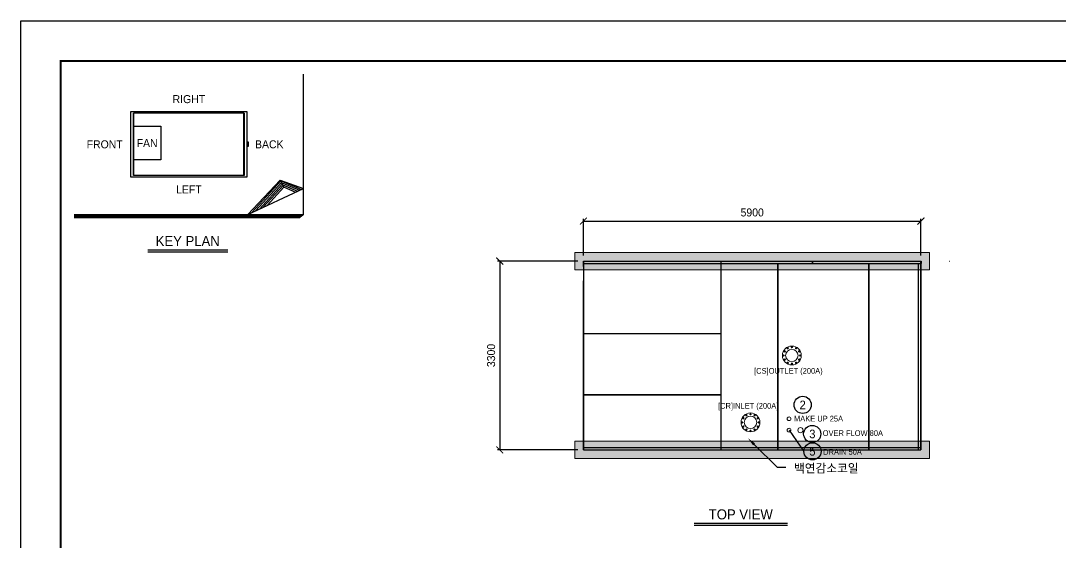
# Model space of a CAD drawing. Header units: millimetres. Extents: x 11998 to 41405, y 7807 to 28602.
# Drawn here: x 11998 to 30174, y 19486 to 28602 of the extents above; entities that cross this region are included whole.
import ezdxf
from ezdxf import colors
from ezdxf.entities.mleader import LeaderData, LeaderLine
from ezdxf.enums import TextEntityAlignment as Align
from ezdxf.math import Vec2, Vec3

# ---------------------------------------------------------------- set-up
doc = ezdxf.new("R2010")
doc.units = ezdxf.units.MM
for name, color, linetype in [('1.냉각탑', 8, 'Continuous'), ('SMS', 220, 'Continuous'), ('냉각탑', 4, 'Continuous'), ('냉각탑_box', 1, 'Continuous'), ('냉각탑_dim', 1, 'Continuous'), ('냉각탑_form', 1, 'Continuous'), ('냉각탑_text', 3, 'Continuous')]:
    doc.layers.add(name, color=color, linetype=linetype)
doc.styles.add('HY울릉도L', font='')
doc.styles.get("Standard").update_dxf_attribs({"font": 'arial.ttf'})
doc.styles.add('돋움', font='Dotum.ttf')
doc.styles.get('HY울릉도L').set_extended_font_data('HY울릉도L')
doc.dimstyles.new('성지DIM', dxfattribs={"dimtxt": 3.5, "dimasz": 3, "dimexe": 1, "dimexo": 2.5, "dimgap": 2, "dimtad": 1, "dimdec": 0, "dimzin": 3, "dimdsep": 46, "dimtxsty": 'HY울릉도L', "dimblk": 'ARCHTICK', "dimcen": -2, "dimclrd": 256, "dimclre": 256, "dimclrt": 7, "dimadec": 0, "dimazin": 0, "dimtfac": 1, "dimtdec": 0, "dimtofl": 0, "dimtmove": 0, "dimatfit": 3, "dimfxl": 1, "dimtolj": 1, "dimtzin": 0, "dimlwe": -1, "dimarcsym": 0})

# ---------------------------------------------------------------- blocks, each defined once
blk = doc.blocks.new('냉각탑form')
at = {"layer": 'Defpoints'}
blk.add_lwpolyline([(0, 297.07), (420.1, 297.07), (420.1, 0), (0, 0)], close=True, dxfattribs=at)
at = {"layer": '냉각탑_form', "const_width": 0.5}
blk.add_lwpolyline([(10, 287.07), (10, 10), (410.1, 10), (410.1, 287.07)], close=True, dxfattribs=at)
blk = doc.blocks.new('_ArchTick')
at = {"color": 0, "linetype": 'ByBlock', "const_width": 0.15}
blk.add_lwpolyline([(-0.5, -0.5), (0.5, 0.5)], dxfattribs=at)
blk = doc.blocks.new('*D123')
at = {"layer": 'Defpoints', "color": 0, "transparency": 16777216}
for p in [(27738, 25101), (21838, 24401), (27738, 24401)]:
    blk.add_point(p, dxfattribs=at)
at = {"layer": '냉각탑_dim', "transparency": 16777216}
for p, q in [((21838, 24501), (21838, 25141)), ((27738, 24501), (27738, 25141))]:
    blk.add_line(p, q, dxfattribs=at)
at = {"layer": '냉각탑_dim', "lineweight": -2, "transparency": 16777216}
blk.add_line((21838, 25101), (27738, 25101), dxfattribs=at)
at = {"layer": '냉각탑_dim', "lineweight": -2, "transparency": 16777216, "xscale": 120, "yscale": 120, "zscale": 120, "rotation": 180}
blk.add_blockref('_ArchTick', (21838, 25101), dxfattribs=at)
at = {"layer": '냉각탑_dim', "lineweight": -2, "transparency": 16777216, "xscale": 120, "yscale": 120, "zscale": 120}
blk.add_blockref('_ArchTick', (27738, 25101), dxfattribs=at)
at = {"layer": '냉각탑_dim', "color": 7, "transparency": 16777216, "insert": (24788, 25251), "char_height": 140, "attachment_point": 5, "style": 'HY울릉도L'}
blk.add_mtext('\\A1;5900', dxfattribs=at)
blk = doc.blocks.new('*D124')
at = {"layer": 'Defpoints', "color": 0, "transparency": 16777216}
for p in [(21837, 24401), (20373, 21101), (21837, 21101)]:
    blk.add_point(p, dxfattribs=at)
at = {"layer": '냉각탑_dim', "transparency": 16777216}
for p, q in [((21737, 24401), (20333, 24401)), ((21737, 21101), (20333, 21101))]:
    blk.add_line(p, q, dxfattribs=at)
at = {"layer": '냉각탑_dim', "lineweight": -2, "transparency": 16777216}
blk.add_line((20373, 24401), (20373, 21101), dxfattribs=at)
at = {"layer": '냉각탑_dim', "lineweight": -2, "transparency": 16777216, "xscale": 120, "yscale": 120, "zscale": 120}
for p, rotation in [((20373, 24401), 90), ((20373, 21101), 270)]:
    blk.add_blockref('_ArchTick', p, dxfattribs=dict(at, rotation=rotation))
at = {"layer": '냉각탑_dim', "color": 7, "transparency": 16777216, "insert": (20223, 22751), "char_height": 140, "attachment_point": 5, "rotation": 90, "style": 'HY울릉도L'}
blk.add_mtext('\\A1;3300', dxfattribs=at)
blk = doc.blocks.new('4')
for p, q in [((21836, 24399), (21836, 24360)), ((21837, 24309), (21837, 24359)), ((21838, 24359), (21838, 24401)), ((21838, 24401), (27338, 24401)), ((21838, 24401), (25322, 24401)), ((21838, 24359), (25440, 24359)), ((21838, 24357), (23102, 24357)), ((24238, 24357), (27738, 24357)), ((25236, 21101), (25236, 24357)), ((25722, 24401), (27740, 24401)), ((25840, 24359), (25840, 24401)), ((25842, 24359), (27738, 24359)), ((25842, 24357), (26827, 24357)), ((26829, 24357), (27694, 24357)), ((27694, 21101), (27694, 24357)), ((27696, 24357), (27738, 24357)), ((27696, 21101), (27696, 24357)), ((27738, 24359), (27738, 24401)), ((27738, 24401), (27738, 21101)), ((27738, 21101), (27738, 24357)), ((27740, 24401), (27740, 24360)), ((21838, 22987), (21838, 24057)), ((21838, 23137), (24238, 23137)), ((21838, 23136), (24238, 23136)), ((21838, 21916), (21838, 22986)), ((21838, 22066), (24238, 22066)), ((21838, 22064), (24238, 22064)), ((21838, 21101), (21838, 21914)), ((21837, 21193), (21837, 21143)), ((21837, 21101), (25722, 21101)), ((21838, 21144), (23102, 21144)), ((21838, 21101), (21838, 21143)), ((21838, 21143), (25722, 21143)), ((24238, 21145), (27694, 21145)), ((25720, 21145), (26827, 21145)), ((25722, 21143), (27738, 21143)), ((25722, 21101), (27738, 21101)), ((25840, 21101), (25840, 21143)), ((26829, 21145), (27694, 21145)), ((27696, 21145), (27738, 21145)), ((27738, 21101), (27738, 21143))]:
    blk.add_line(p, q)
at = {"color": 7}
for p, q in [((21837, 24401), (21837, 21101)), ((21838, 24401), (21838, 21101)), ((27738, 24401), (27738, 21101)), ((27738, 21101), (27738, 24401))]:
    blk.add_line(p, q, dxfattribs=at)
at = {"ltscale": 500}
blk.add_line((24238, 24401), (24238, 21101), dxfattribs=at)
at = {"color": 7, "lineweight": 35}
for p, q in [((25238, 24357), (25238, 21101)), ((25842, 24401), (25842, 24359)), ((26827, 24357), (26827, 21101)), ((26829, 24357), (26829, 21101)), ((25842, 21143), (25842, 21101))]:
    blk.add_line(p, q, dxfattribs=at)
at = {"color": 7, "lineweight": 13, "ltscale": 2.5}
for p in [(27738, 21597), (27738, 21104)]:
    blk.add_line(p, (27738, 21584), dxfattribs=at)
at = {"layer": '1.냉각탑', "lineweight": 13}
for centre, radius in [((25482, 22751), 165), ((25482, 22896), 11.5), ((25337, 22751), 11.5), ((25357, 22823), 11.5), ((25482, 22751), 109), ((25410, 22876), 11.5), ((25555, 22876), 11.5), ((25608, 22823), 11.5), ((25627, 22751), 11.5), ((25357, 22678), 11.5), ((25410, 22625), 11.5), ((25482, 22606), 11.5), ((25555, 22625), 11.5), ((25608, 22678), 11.5), ((24758, 21581), 165), ((24633, 21653), 11.5), ((24758, 21581), 109), ((24686, 21706), 11.5), ((24758, 21726), 11.5), ((24831, 21706), 11.5), ((24884, 21653), 11.5), ((24613, 21581), 11.5), ((24633, 21508), 11.5), ((24686, 21455), 11.5), ((24831, 21455), 11.5), ((24884, 21508), 11.5), ((24903, 21581), 11.5), ((24758, 21436), 11.5)]:
    blk.add_circle(centre, radius, dxfattribs=at)
at = {"layer": '1.냉각탑', "lineweight": 5}
for centre, radius in [((25432, 21645), 32.5), ((25432, 21445), 32.5), ((25632, 21445), 46)]:
    blk.add_circle(centre, radius, dxfattribs=at)
at = {"layer": 'SMS', "color": 5, "elevation": 0}
blk.add_lwpolyline([(21838, 24371, -0.174757), (21838, 24365, -0.174757)], format="xyb", dxfattribs=at)
at = {"layer": '냉각탑_dim'}
blk.add_line((25432, 21445), (25693, 21075), dxfattribs=at)
at = {"layer": '냉각탑_dim', "linetype": 'ByBlock', "lineweight": -2}
for centre in [(25671, 21887), (25838, 21379)]:
    blk.add_circle(centre, 150, dxfattribs=at)
at = {"layer": '1.냉각탑', "style": '돋움'}
for s, p in [('[CS]OUTLET (200A)', (24821, 22482)), ('[CR]INLET (200A)', (24191, 21871)), ('MAKE UP 25A', (25519, 21647)), ('OVER FLOW 80A', (26021, 21394))]:
    blk.add_text(s, height=100, dxfattribs=at).set_placement(p, align=Align.MIDDLE_LEFT)
at = {"layer": '냉각탑_text', "style": '돋움'}
for s, p in [('2', (25671, 21887)), ('3', (25840, 21379))]:
    blk.add_text(s, height=150, dxfattribs=at).set_placement(p, align=Align.MIDDLE_CENTER)

msp = doc.modelspace()

# ---------------------------------------------------------------- hatches: boundary and pattern name
h = msp.add_hatch()
h.set_pattern_fill('AR-CONC', color=4)
h.set_pattern_definition([(50, (-307367.23, -177732.68), (182.18467, -15.939086), [19.05, -209.55]), (355, (-307367.23, -177732.68), (-35.24342, 191.056845), [15.24, -167.64058]), (100.451445, (-307352.05, -177734), (146.94125, 175.11775), [16.19001, -178.090245]), (46.1842, (-307367.23, -177681.88), (271.07904, -42.04233), [28.575, -314.325]), (96.63556, (-307344.64, -177685.38), (237.40413, 247.42612), [24.28502, -267.1356]), (351.18415, (-307367.23, -177681.88), (237.40413, 247.42612), [22.85997, -251.45973]), (21, (-307341.83, -177694.58), (151.61439, -102.2652), [19.05, -209.55]), (326, (-307341.83, -177694.58), (61.80203, 184.18797), [15.24, -167.64]), (71.451445, (-307329.2, -177703.1), (213.41642, 81.92277), [16.19001, -178.08994]), (37.5, (-307367.23, -177732.68), (3.088603, 84.555039), [0, -165.608, 0, -170.18, 0, -168.275]), (7.5, (-307367.23, -177732.68), (66.819663, 100.180575), [0, -97.028, 0, -161.798, 0, -64.135]), (327.5, (-307423.87, -177732.68), (135.590595, -5.728744), [0, -63.5, 0, -198.12, 0, -262.89]), (317.5, (-307449.27, -177732.68), (148.12918, 25.42649), [0, -82.55, 0, -131.572, 0, -186.69])])
edge = h.paths.add_edge_path()
edge.add_line((21686.6, 24250.8), (27888.1, 24250.8))
edge.add_line((27888.1, 24250.8), (27888.3, 24550.8))
edge.add_line((27888.3, 24550.8), (21686.6, 24550.8))
edge.add_line((21686.6, 24550.8), (21686.5, 24250.8))
h = msp.add_hatch()
h.set_pattern_fill('AR-CONC', color=4)
h.set_pattern_definition([(50, (-307367.23, -181032.68), (182.18467, -15.939086), [19.05, -209.55]), (355, (-307367.23, -181032.68), (-35.24342, 191.056845), [15.24, -167.64058]), (100.451445, (-307352.05, -181034), (146.94125, 175.11775), [16.19001, -178.090245]), (46.1842, (-307367.23, -180981.88), (271.07904, -42.04233), [28.575, -314.325]), (96.63556, (-307344.64, -180985.38), (237.40413, 247.42612), [24.28502, -267.1356]), (351.18415, (-307367.23, -180981.88), (237.40413, 247.42612), [22.85997, -251.45973]), (21, (-307341.83, -180994.58), (151.61439, -102.2652), [19.05, -209.55]), (326, (-307341.83, -180994.58), (61.80203, 184.18797), [15.24, -167.64]), (71.451445, (-307329.2, -181003.1), (213.41642, 81.92277), [16.19001, -178.08994]), (37.5, (-307367.23, -181032.68), (3.088603, 84.555039), [0, -165.608, 0, -170.18, 0, -168.275]), (7.5, (-307367.23, -181032.68), (66.819663, 100.180575), [0, -97.028, 0, -161.798, 0, -64.135]), (327.5, (-307423.87, -181032.68), (135.590595, -5.728744), [0, -63.5, 0, -198.12, 0, -262.89]), (317.5, (-307449.27, -181032.68), (148.12918, 25.42649), [0, -82.55, 0, -131.572, 0, -186.69])])
edge = h.paths.add_edge_path()
edge.add_line((21686.6, 20950.8), (27888.1, 20950.8))
edge.add_line((27888.1, 20950.8), (27888.3, 21250.8))
edge.add_line((27888.3, 21250.8), (21686.6, 21250.8))
edge.add_line((21686.6, 21250.8), (21686.5, 20950.8))

# ---------------------------------------------------------------- linework, layer by layer
at = {"color": 251, "ltscale": 500}
msp.add_line((28238.2, 24397.8), (28241.4, 24397.8), dxfattribs=at)
at = {"lineweight": 5, "elevation": 0}
for points in [[(21686.6, 24250.8), (27888.2, 24250.8), (27888.2, 24550.8), (21686.6, 24550.8)], [(21686.6, 20950.8), (27888.2, 20950.8), (27888.2, 21250.8), (21686.6, 21250.8)]]:
    msp.add_lwpolyline(points, close=True, dxfattribs=at)
at = {"layer": '냉각탑', "ltscale": 30}
for p, q in [((13970.4, 26989.1), (13970.4, 25896.7)), ((13970.4, 25896.7), (13970.4, 26989.1)), ((15905.2, 26989.1), (13970.4, 26989.1)), ((15896, 25896.7), (15896, 26989.1)), ((15905.2, 25896.7), (15905.2, 26989.1)), ((15905.2, 26989.1), (15905.2, 25896.7)), ((15951.3, 26476.3), (15951.3, 26409.5)), ((15905.2, 25896.7), (13970.4, 25896.7))]:
    msp.add_line(p, q, dxfattribs=at)
for points in [[(15951.3, 27019), (15951.3, 25866.8), (13923.2, 25866.8), (13923.2, 27019)], [(13970.4, 26757.5), (14444.4, 26757.5), (14444.8, 26171), (13970.4, 26171)], [(15960.1, 26483.7), (15965.9, 26483.7), (15965.9, 26402.1), (15960.1, 26402.1)], [(15965.9, 26483.7), (15971.7, 26483.7), (15971.7, 26402.1), (15965.9, 26402.1)]]:
    msp.add_lwpolyline(points, close=True, dxfattribs=at)
at = {"layer": '냉각탑_box'}
for p, q in [((16943, 25217), (16943, 27668.8)), ((15968.8, 25217), (16534.2, 25814.6)), ((16534.2, 25814.6), (16943, 25672.2)), ((16534.2, 25814.6), (16595.6, 25695.8)), ((15968.8, 25217), (16943, 25672.2)), ((16036.4, 25248.6), (16550.7, 25807.8)), ((16103.9, 25280.1), (16561.9, 25779.8)), ((16171.5, 25311.7), (16573.2, 25751.8)), ((16239.1, 25343.3), (16584.4, 25723.8)), ((16306.7, 25374.9), (16595.6, 25695.8)), ((16553, 25802), (16907.5, 25655.6)), ((16566.5, 25768.3), (16871.9, 25638.9)), ((16580.1, 25734.6), (16836.3, 25622.3)), ((16593.6, 25700.9), (16800.8, 25605.7)), ((12931.5, 25217), (16943, 25217)), ((12931.5, 25205.3), (16928.9, 25205.3)), ((12931.5, 25183.8), (16902.9, 25183.8)), ((12931.5, 25162.4), (16877, 25162.4)), ((16943, 25217), (16877, 25162.4)), ((14217.2, 24600.5), (15617.2, 24600.5)), ((14217.2, 24565.5), (15617.2, 24565.5)), ((23771.5, 19821.6), (25404.8, 19821.6)), ((23771.5, 19786.6), (25404.8, 19786.6))]:
    msp.add_line(p, q, dxfattribs=at)
at = {"layer": '냉각탑_dim', "linetype": 'ByBlock', "lineweight": -2}
msp.add_circle((25843.1, 21074.9), 150, dxfattribs=at)

# ---------------------------------------------------------------- block references
msp.add_blockref('4', (0, 0))
at = {"layer": '냉각탑_form', "xscale": 70.00000000000001, "yscale": 70.00000000000001, "zscale": 70.00000000000001}
msp.add_blockref('냉각탑form', (11998, 7807.2), dxfattribs=at)

# ---------------------------------------------------------------- texts
at = {"layer": '1.냉각탑', "style": '돋움'}
msp.add_text('DRAIN 50A', height=100, dxfattribs=at).set_placement((26029, 21066.6), align=Align.MIDDLE_LEFT)
at = {"layer": '냉각탑_text', "style": '돋움'}
for s, height, p in [('RIGHT', 140, (14937.8, 27232.7)), ('FRONT', 140, (13465.1, 26442.9)), ('FAN', 140, (14207.6, 26464.3)), ('BACK', 140, (16343.3, 26442.9)), ('LEFT', 140, (14937.8, 25653.9)), ('KEY PLAN', 175, (14917.2, 24752.2)), ('5', 150, (25841.2, 21075.1)), ('TOP VIEW', 175, (24588.2, 19973.3))]:
    msp.add_text(s, height=height, dxfattribs=at).set_placement(p, align=Align.MIDDLE_CENTER)
msp.add_text('백연감소코일', height=150, dxfattribs=at).set_placement((25519.2, 20778.7), align=Align.MIDDLE_LEFT)

# ---------------------------------------------------------------- dimensions: what is measured, and where the dimension line sits
at = {"layer": '냉각탑_dim'}
dim = msp.add_linear_dim(base=(27738.2, 25100.8), p1=(21838.2, 24400.8), p2=(27738.2, 24400.8), dimstyle='성지DIM', override={"dimscale": 40}, dxfattribs=at)
dim.commit()
dim.dimension.update_dxf_attribs({"geometry": '*D123', "text_midpoint": (24788.2, 25250.8)})
dim = msp.add_linear_dim(base=(20372.6, 21100.8), p1=(21836.6, 24400.8), p2=(21836.6, 21100.8), angle=90, dimstyle='성지DIM', override={"dimscale": 40}, dxfattribs=at)
dim.commit()
dim.dimension.update_dxf_attribs({"geometry": '*D124', "text_midpoint": (20222.6, 22750.8)})

# ---------------------------------------------------------------- leaders
ml = msp.add_multileader_mtext('Standard', dxfattribs=at)
ml.set_content('')
ml.set_leader_properties(color=256)
ml.build(insert=Vec2(0, 0))
ml.multileader.update_dxf_attribs({"text_right_attachment_type": 6, "dogleg_length": 5, "arrow_head_size": 150, "scale": 30})
ctx = ml.context
ctx.base_point, ctx.scale, ctx.char_height, ctx.arrow_head_size, ctx.landing_gap_size, ctx.plane_origin = Vec3(25373.9, 20797.5), 30, 5.4, 150, 2.7, Vec3(24714.8, 21302.4)
ctx.right_attachment = 6
notes = []
notes.append((ctx, [(0, (1, 1, 0), (25223.9, 20797.5), (1, 0), 150, [(0, [(24714.8, 21302.4)], 0, [])])]))
ctx.mtext, ml.multileader.dxf.content_type = None, 0
for ctx, leaders in notes:
    for number, flags, end, landing, length, lines in leaders:
        leader = LeaderData()
        leader.index, (leader.has_last_leader_line, leader.has_dogleg_vector, leader.attachment_direction) = number, flags
        leader.last_leader_point, leader.dogleg_vector, leader.dogleg_length = Vec3(end), Vec3(landing), length
        for number, points, colour, breaks in lines:
            line = LeaderLine()
            line.index, line.vertices, line.color, line.breaks = number, Vec3.list(points), colors.encode_raw_color(colour), breaks
            leader.lines.append(line)
        ctx.leaders.append(leader)

doc.saveas('drawing.dxf')
